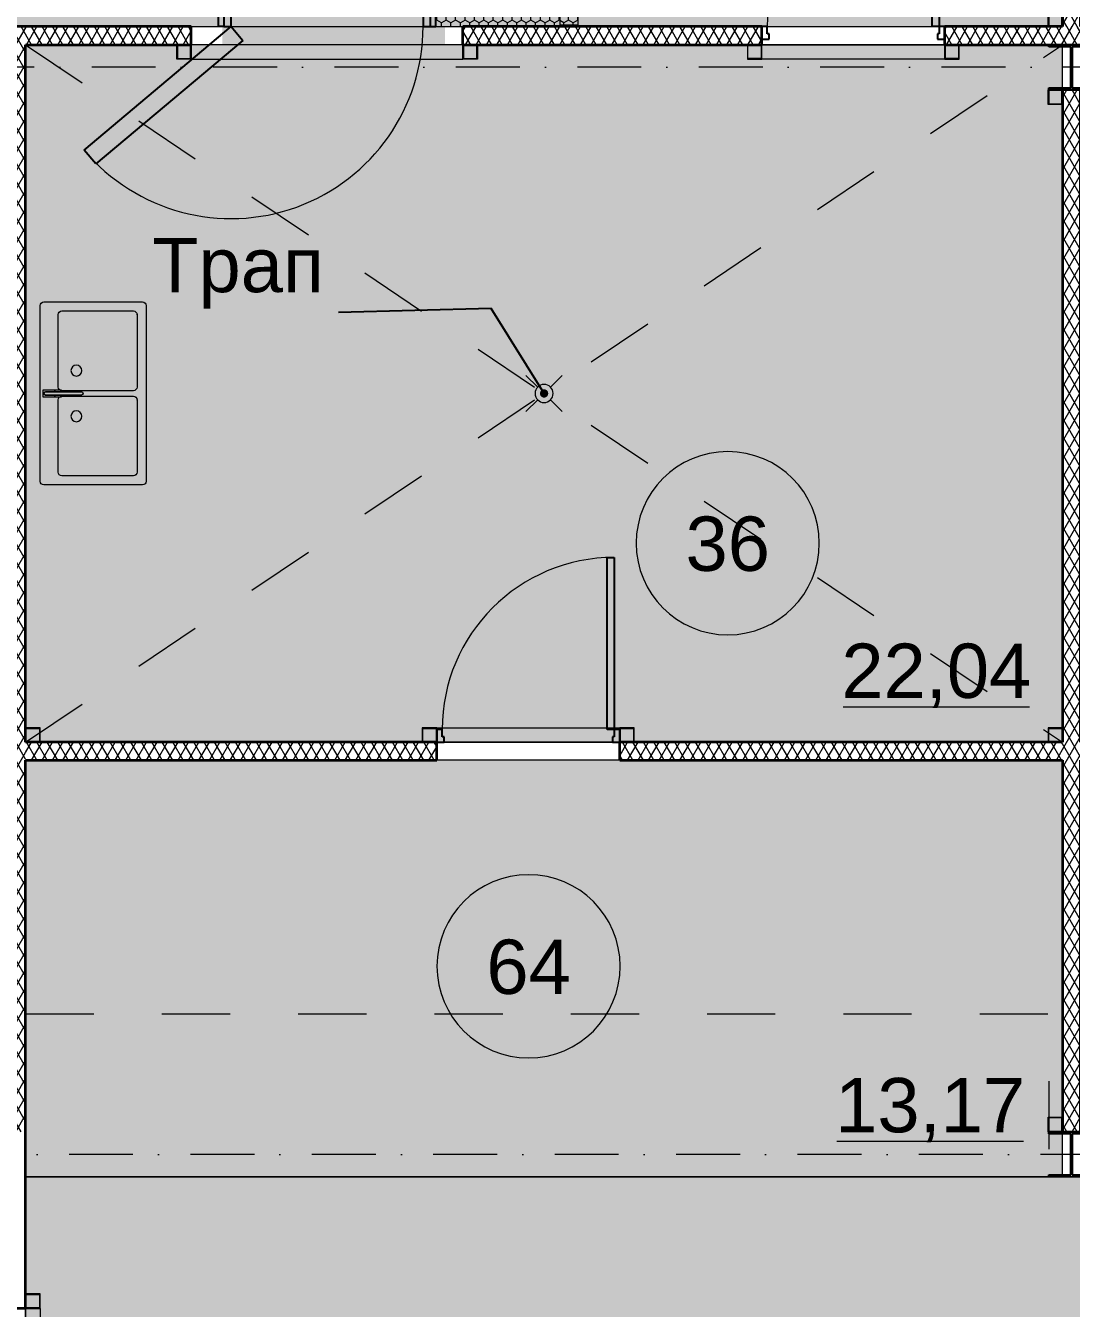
# Model space of a CAD drawing. Header units: millimetres. Extents: x -10605 to 104127, y -15987 to 52426.
# Drawn here: x 4225 to 9999, y 21150 to 28230 of the extents above; entities that cross this region are included whole.
import ezdxf
from ezdxf.enums import TextEntityAlignment as Align

# ---------------------------------------------------------------- set-up
doc = ezdxf.new("R2010")
doc.units = ezdxf.units.MM
doc.header["$MEASUREMENT"] = 0
doc.linetypes.add('Dot & Dashed', pattern=[670.277762, 352.777767, -176.388884, 0, -141.111112])
doc.linetypes.add('roto_dd', pattern=[752.592, 376.296, -376.296])
for name, color, linetype in [('Двери Archicad', 7, 'Continuous'), ('Зоны', 7, 'Continuous'), ('Морозильные камеры', 7, 'Continuous'), ('Оси', 7, 'Continuous'), ('Стены', 7, 'Continuous')]:
    doc.layers.add(name, color=color, linetype=linetype)
for name, color, linetype, lineweight in [('Двери Archicad_Ном._пера__200', 7, 'Continuous', 0), ('Двери Archicad_Ном._пера__3', 7, 'Continuous', 0), ('Двери Archicad_Ном._пера__97', 7, 'Continuous', 35), ('Двери Archicad_Ном._пера__98', 7, 'Continuous', 25), ('Зоны_Ном._пера__38', 171, 'Continuous', 20), ('Зоны_Ном._пера__91', 255, 'Continuous', 0), ('Мебель и  оборудование_Ном._пера__200', 7, 'Continuous', 0), ('Мебель и  оборудование_Ном._пера__99', 7, 'Continuous', 15), ('Металлический каркас здания_Ном._пера__98', 7, 'Continuous', 25), ('Металлический каркас здания_Ном._пера__99', 7, 'Continuous', 15), ('Оси_Ном._пера__200', 7, 'Continuous', 0), ('Паспорта Зон Archicad_Ном._пера__100', 7, 'Continuous', 9), ('Сантехника_Ном._пера__99', 7, 'Continuous', 15), ('Стены _Ном._пера__97', 7, 'Continuous', 35)]:
    doc.layers.add(name, color=color, linetype=linetype, lineweight=lineweight)
for name, color, linetype, lineweight, true_color in [('Двери Archicad_Ном._пера__6', 7, 'Continuous', 13, 0xc23fa3ff), ('Зоны_Ном._пера__2', 7, 'Continuous', 0, 0xc2747474), ('Морозильные камеры_Ном._пера__6', 7, 'Continuous', 13, 0xc23fa3ff)]:
    doc.layers.add(name, color=color, linetype=linetype, lineweight=lineweight, true_color=true_color)
doc.styles.add('РЎР“Р•РќР•Р\xa0РР\xa0_РЎРўРР›Р¬_1', font='arial.ttf')
doc.dimstyles.new('СГЕНЕРИР_СТИЛЬ__1', dxfattribs={"dimtxt": 0.18, "dimasz": 91.2, "dimexe": 0.18, "dimexo": 0.0625, "dimgap": 0.09, "dimtad": 0, "dimtih": 1, "dimtoh": 1, "dimdec": 4, "dimzin": 0, "dimdsep": 46, "dimcen": 0.09, "dimadec": 0, "dimazin": 0, "dimtfac": 1, "dimtdec": 4, "dimtmove": 0, "dimatfit": 3, "dimldrblk": 'ARROWHEAD_11', "dimfxl": 1, "dimtolj": 1, "dimtzin": 0, "dimarcsym": 0})
pattern_1 = [(90, (0, 0), (-60, 0), [])]
pattern_2 = [(60, (0, 0), (-43.30127, 25), []), (120, (0, 0), (43.30127, 25), [])]
pattern_3 = [(90, (0, 0), (-51.961524, 0), [30, -60]), (90, (-25.98, 45), (-51.961524, 0), [30, -60]), (150, (-1e-14, 30), (25.98076, 45), [30, -60]), (150, (-51.96, 30), (25.98076, 45), [30, -60]), (210, (0, 0), (-25.98076, 45), [30, -60]), (210, (-51.96, -2e-14), (-25.98076, 45), [30, -60])]

# ---------------------------------------------------------------- blocks, each defined once
blk = doc.blocks.new('Разгрузочный тамбур_08_22', base_point=(8577.8, 38769.6))
at = {"layer": 'Зоны', "linetype": 'Continuous', "lineweight": 0, "true_color": 0x3f3f3f}
for points in [[(-125, 28225), (7275, 28225), (9950, 28225), (9950, 40125), (5680, 40125), (5680, 38025), (-125, 38025)], [(5310.6, 28225), (5310.6, 28125), (6540.6, 28125), (6540.6, 28225)]]:
    blk.add_hatch(color=250, dxfattribs=at).paths.add_polyline_path(points)
at = {"layer": 'Паспорта Зон Archicad_Ном._пера__100', "color": 7, "lineweight": 9, "style": 'РЎР“Р•РќР•Р\xa0РР\xa0_РЎРўРР›Р¬_1'}
for tag, p in [('ROOM_NUMBER', (7849.1, 38611.8)), ('ROOM_AREA', (9169.9, 37457.8))]:
    blk.add_attdef(tag, text='', height=300, dxfattribs=at).set_placement(p, align=Align.MIDDLE_CENTER)
blk = doc.blocks.new('Колонна SHS ГК 27')
at = {"layer": 'Металлический каркас здания_Ном._пера__99', "linetype": 'Continuous', "lineweight": 0, "true_color": 0xffffff}
h = blk.add_hatch(dxfattribs=at)
h.set_pattern_fill('Barabбs_tйglakц_бllу', style=0, pattern_type=2)
h.set_pattern_definition(pattern_1)
h.paths.add_polyline_path([(-40, -40), (40, -40), (40, 40), (-40, 40)])
h.paths.add_polyline_path([(-36.4, -36.4), (-36.4, 36.4), (36.4, 36.4), (36.4, -36.4)], flags=0)
at = {"layer": 'Металлический каркас здания_Ном._пера__99', "color": 7, "linetype": 'Continuous', "lineweight": 15}
for p, q in [((40, 40), (-40, 40)), ((-40, 40), (-40, -40)), ((-36.4, -36.4), (-36.4, 36.4)), ((-36.4, 36.4), (36.4, 36.4)), ((36.4, 36.4), (36.4, -36.4)), ((40, -40), (40, 40)), ((-40, -40), (40, -40)), ((36.4, -36.4), (-36.4, -36.4))]:
    blk.add_line(p, q, dxfattribs=at)
blk = doc.blocks.new('Труба Квадратного Сечения ГК SHS 27_5')
at = {"layer": 'Металлический каркас здания_Ном._пера__99', "color": 7, "linetype": 'Continuous', "lineweight": 15}
for p, q in [((505, 40), (0, 40)), ((0, 40), (0, 0)), ((0, 0), (0, -40)), ((1010, 40), (505, 40)), ((1010, 0), (1010, 40)), ((1010, -40), (1010, 0)), ((0, -40), (505, -40)), ((505, -40), (1010, -40))]:
    blk.add_line(p, q, dxfattribs=at)
blk = doc.blocks.new('Труба Квадратного Сечения ГК SHS 27_4')
at = {"layer": 'Металлический каркас здания_Ном._пера__99', "color": 7, "linetype": 'Continuous', "lineweight": 15}
for p, q in [((1150, 40), (0, 40)), ((0, 40), (0, 0)), ((0, 0), (0, -40)), ((2300, 40), (1150, 40)), ((2300, 0), (2300, 40)), ((2300, -40), (2300, 0)), ((0, -40), (1150, -40)), ((1150, -40), (2300, -40))]:
    blk.add_line(p, q, dxfattribs=at)
blk = doc.blocks.new('Труба Квадратного Сечения ГК SHS 27_6')
at = {"layer": 'Металлический каркас здания_Ном._пера__99', "color": 7, "linetype": 'Continuous', "lineweight": 15}
for p, q in [((750, 40), (0, 40)), ((0, 40), (0, 0)), ((0, 0), (0, -40)), ((1500, 40), (750, 40)), ((1500, 0), (1500, 40)), ((1500, -40), (1500, 0)), ((0, -40), (750, -40)), ((750, -40), (1500, -40))]:
    blk.add_line(p, q, dxfattribs=at)
blk = doc.blocks.new('Зона подготовки товара_36_55', base_point=(6982.2, 26694.9))
at = {"layer": 'Зоны', "linetype": 'Continuous', "lineweight": 0, "true_color": 0x3f3f3f}
blk.add_hatch(color=250, dxfattribs=at).paths.add_polyline_path([(9950, 24274.5), (9950, 28125), (4225, 28125), (4225, 24274.5)])
at = {"layer": 'Паспорта Зон Archicad_Ном._пера__100', "color": 7, "linetype": 'Continuous', "lineweight": 9}
blk.add_line((8738.4, 24469.7), (9768, 24469.7), dxfattribs=at)
for start, end in [(0, 180), (180, 0)]:
    blk.add_arc((8101.5, 25373.3), 505.7, start, end, dxfattribs=at)
at = {"layer": 'Паспорта Зон Archicad_Ном._пера__100', "color": 7, "lineweight": 9, "style": 'РЎР“Р•РќР•Р\xa0РР\xa0_РЎРўРР›Р¬_1'}
for tag, p in [('ROOM_NUMBER', (8101.5, 25370.6)), ('ROOM_AREA', (9253.2, 24669.2))]:
    blk.add_attdef(tag, text='', height=300, dxfattribs=at).set_placement(p, align=Align.MIDDLE_CENTER)
blk = doc.blocks.new('Торговый зал_97_103', base_point=(18592.7, 20775.7))
at = {"layer": 'Зоны_Ном._пера__2', "linetype": 'Continuous', "lineweight": 0, "true_color": 0x1d1d1d}
blk.add_hatch(color=250, dxfattribs=at).paths.add_polyline_path([(46125, 18125), (46125, 21875), (4225, 21875), (4225, 18125)])
at = {"layer": 'Паспорта Зон Archicad_Ном._пера__100', "color": 7, "lineweight": 9, "style": 'РЎР“Р•РќР•Р\xa0РР\xa0_РЎРўРР›Р¬_1'}
for tag, p in [('ROOM_NUMBER', (18932.8, 20581)), ('ROOM_AREA', (45253.7, 18555.4))]:
    blk.add_attdef(tag, text='', height=300, dxfattribs=at).set_placement(p, align=Align.MIDDLE_CENTER)
blk = doc.blocks.new('Выставочная зона_64_111', base_point=(8271.7, 23607.4))
at = {"layer": 'Зоны_Ном._пера__38', "linetype": 'Continuous', "lineweight": 0, "true_color": 0x1f1f3f}
blk.add_hatch(color=179, dxfattribs=at).paths.add_polyline_path([(4225, 21875), (9950, 21875), (9950, 24175), (4225, 24175)])
at = {"layer": 'Паспорта Зон Archicad_Ном._пера__100', "color": 7, "linetype": 'Continuous', "lineweight": 9}
blk.add_line((8704.1, 22072.2), (9733.7, 22072.2), dxfattribs=at)
for start, end in [(0, 180), (180, 0)]:
    blk.add_arc((7001.8, 23038), 505.7, start, end, dxfattribs=at)
at = {"layer": 'Паспорта Зон Archicad_Ном._пера__100', "color": 7, "lineweight": 9, "style": 'РЎР“Р•РќР•Р\xa0РР\xa0_РЎРўРР›Р¬_1'}
for tag, p in [('ROOM_NUMBER', (7001.8, 23035.5)), ('ROOM_AREA', (9218.9, 22271.6))]:
    blk.add_attdef(tag, text='', height=300, dxfattribs=at).set_placement(p, align=Align.MIDDLE_CENTER)
blk = doc.blocks.new('Металлическая Двупольная дверь 27')
at = {"layer": 'Двери Archicad_Ном._пера__200', "color": 7, "linetype": 'Continuous', "lineweight": 0}
for p, q in [((-1100, 0), (-1150, 0)), ((-1150, 0), (-1150, -100)), ((-1100, -100), (-1100, 0)), ((1150, 0), (1100, 0)), ((1100, 0), (1100, -100)), ((1150, -100), (1150, 0)), ((-1150, -100), (-1100, -100)), ((1100, -100), (1150, -100))]:
    blk.add_line(p, q, dxfattribs=at)
at = {"layer": 'Двери Archicad_Ном._пера__3', "color": 7, "linetype": 'Continuous', "lineweight": 0}
for p, q in [((-1100, 1100), (-1100, 1020)), ((-1060, 1100), (-1100, 1100)), ((-1060, 1020), (-1060, 1100)), ((1060, 1020), (1060, 1100)), ((1060, 1100), (1100, 1100)), ((1100, 1100), (1100, 1020)), ((-1100, 1020), (-1060, 1020)), ((-1080, 1020), (-1080, 80)), ((1100, 1020), (1060, 1020)), ((1080, 1020), (1080, 80)), ((-1060, 80), (-1100, 80)), ((-1100, 80), (-1100, 0)), ((-1060, 0), (-1060, 80)), ((1060, 0), (1060, 80)), ((1060, 80), (1100, 80)), ((1100, 80), (1100, 0)), ((-1100, 0), (-1060, 0)), ((1100, 0), (1060, 0))]:
    blk.add_line(p, q, dxfattribs=at)
at = {"layer": 'Двери Archicad_Ном._пера__3', "color": 7, "linetype": 'Continuous', "lineweight": 0, "flags": 128}
for points in [[(-1100, 1020), (-1100, 80), (-1080, 80), (-1080, 1020)], [(-1080, 1020), (-1080, 80), (-1060, 80), (-1060, 1020)], [(1080, 1020), (1080, 80), (1060, 80), (1060, 1020)], [(1100, 1020), (1100, 80), (1080, 80), (1080, 1020)]]:
    blk.add_lwpolyline(points, close=True, dxfattribs=at)
at = {"layer": 'Двери Archicad_Ном._пера__3', "color": 7, "linetype": 'Continuous', "lineweight": 0}
for centre, start, end in [((-1100, 0), 0, 90), ((1100, 0), 90, 180)]:
    blk.add_arc(centre, 1100, start, end, dxfattribs=at)
at = {"layer": 'Двери Archicad_Ном._пера__97', "color": 7, "linetype": 'Continuous', "lineweight": 35}
for p, q in [((-1150, -100), (-1150, 0)), ((-1150, -100), (-1150, 0)), ((1150, -100), (1150, 0)), ((1150, -100), (1150, 0))]:
    blk.add_line(p, q, dxfattribs=at)
blk = doc.blocks.new('Стена_17', base_point=(4125, 28125))
at = {"layer": 'Стены', "linetype": 'Continuous', "lineweight": 0, "true_color": 0x000000}
h = blk.add_hatch(dxfattribs=at)
h.set_pattern_fill('Batt_Insulation__3_', color=18, style=0, pattern_type=2)
h.set_pattern_definition(pattern_2)
h.paths.add_polyline_path([(4225, 22125), (4225, 28125), (4125, 28125), (4125, 22125)])
at = {"layer": 'Стены _Ном._пера__97', "color": 7, "linetype": 'Continuous', "lineweight": 35}
blk.add_line((4225, 21150), (4125, 21150), dxfattribs=at)
at = {"layer": 'Стены _Ном._пера__97', "color": 7, "linetype": 'Continuous', "lineweight": 35, "flags": 128}
for points in [[(4225, 24275), (4225, 28125)], [(4225, 21150), (4225, 24175)]]:
    blk.add_lwpolyline(points, dxfattribs=at)
at = {"layer": 'Двери Archicad', "color": 7, "linetype": 'Continuous', "lineweight": 50, "zscale": 1000, "rotation": 89.9999999999999}
blk.add_blockref('Металлическая Двупольная дверь 27', (4125, 20000), dxfattribs=at)
blk = doc.blocks.new('Однопольная Дверь 27_2')
at = {"layer": 'Двери Archicad_Ном._пера__3', "color": 7, "linetype": 'Continuous', "lineweight": 0}
blk.add_arc((475, 0), 950, 90, 180, dxfattribs=at)
at = {"layer": 'Двери Archicad_Ном._пера__97', "color": 7, "linetype": 'Continuous', "lineweight": 35}
for p, q in [((-505, -170), (-505, -70)), ((505, -170), (505, -70))]:
    blk.add_line(p, q, dxfattribs=at)
at = {"layer": 'Двери Archicad_Ном._пера__98', "color": 7, "linetype": 'Continuous', "lineweight": 25}
for p, q in [((435, 0), (435, 950)), ((435, 950), (475, 950)), ((475, 950), (475, 0)), ((-475, 0), (-505, 0)), ((-505, 0), (-505, -70)), ((-475, -40), (-475, 0)), ((475, 0), (435, 0)), ((505, 0), (475, 0)), ((475, 0), (475, -40)), ((505, -70), (505, 0)), ((-505, -70), (-465, -70)), ((-465, -40), (-475, -40)), ((-465, -70), (-465, -40)), ((475, -40), (465, -40)), ((465, -40), (465, -70)), ((465, -70), (505, -70))]:
    blk.add_line(p, q, dxfattribs=at)
blk = doc.blocks.new('Стена_82', base_point=(4125, 24225))
at = {"layer": 'Стены', "linetype": 'Continuous', "lineweight": 0, "true_color": 0x000000}
h = blk.add_hatch(dxfattribs=at)
h.set_pattern_fill('Batt_Insulation__3_', color=18, style=0, pattern_type=2)
h.set_pattern_definition(pattern_2)
h.paths.add_polyline_path([(6495, 24275), (4225, 24275), (4225, 24175), (6495, 24175)])
h = blk.add_hatch(dxfattribs=at)
h.set_pattern_fill('Batt_Insulation__3_', color=18, style=0, pattern_type=2)
h.set_pattern_definition(pattern_2)
h.paths.add_polyline_path([(9950, 24275), (7505, 24275), (7505, 24175), (9950, 24175)])
at = {"layer": 'Стены _Ном._пера__97', "color": 7, "linetype": 'Continuous', "lineweight": 35}
for p, q in [((6495, 24175), (6495, 24275)), ((7505, 24175), (7505, 24275))]:
    blk.add_line(p, q, dxfattribs=at)
at = {"layer": 'Стены _Ном._пера__97', "color": 7, "linetype": 'Continuous', "lineweight": 35, "flags": 128}
for points in [[(6495, 24275), (4225, 24275)], [(9950, 24275), (7505, 24275)], [(4225, 24175), (6495, 24175)], [(7505, 24175), (9950, 24175)]]:
    blk.add_lwpolyline(points, dxfattribs=at)
at = {"layer": 'Двери Archicad', "color": 7, "linetype": 'Continuous', "lineweight": 50, "zscale": 1000}
blk.add_blockref('Однопольная Дверь 27_2', (7000, 24345), dxfattribs=at)
blk = doc.blocks.new('Однопольная Дверь 27_3')
at = {"layer": 'Двери Archicad_Ном._пера__3', "color": 7, "linetype": 'Continuous', "lineweight": 0}
blk.add_arc((475, 0), 950, 90, 180, dxfattribs=at)
at = {"layer": 'Двери Archicad_Ном._пера__97', "color": 7, "linetype": 'Continuous', "lineweight": 35}
for p, q in [((-505, -70), (-505, 0)), ((-505, -70), (-505, 0)), ((505, -70), (505, 0)), ((505, -70), (505, 0)), ((-505, -100), (-505, -70)), ((505, -100), (505, -70))]:
    blk.add_line(p, q, dxfattribs=at)
at = {"layer": 'Двери Archicad_Ном._пера__98', "color": 7, "linetype": 'Continuous', "lineweight": 25}
for p, q in [((435, 0), (435, 950)), ((435, 950), (475, 950)), ((475, 950), (475, 0)), ((-475, 0), (-505, 0)), ((-505, 0), (-505, -70)), ((-475, -40), (-475, 0)), ((475, 0), (435, 0)), ((505, 0), (475, 0)), ((475, 0), (475, -40)), ((505, -70), (505, 0)), ((-505, -70), (-465, -70)), ((-465, -40), (-475, -40)), ((-465, -70), (-465, -40)), ((475, -40), (465, -40)), ((465, -40), (465, -70)), ((465, -70), (505, -70))]:
    blk.add_line(p, q, dxfattribs=at)
blk = doc.blocks.new('Простой Проем Двери')
at = {"layer": 'Двери Archicad_Ном._пера__97', "color": 7, "linetype": 'Continuous', "lineweight": 35}
for p, q in [((-750, 0), (-750, -100)), ((750, 0), (750, -100))]:
    blk.add_line(p, q, dxfattribs=at)
blk = doc.blocks.new('Стена_83', base_point=(-125, 28125))
at = {"layer": 'Стены', "linetype": 'Continuous', "lineweight": 0, "true_color": 0x000000}
h = blk.add_hatch(dxfattribs=at)
h.set_pattern_fill('Batt_Insulation__3_', color=18, style=0, pattern_type=2)
h.set_pattern_definition(pattern_2)
h.paths.add_polyline_path([(-125, 28125), (5139.6, 28125), (5139.6, 28225), (-125, 28225)])
h = blk.add_hatch(dxfattribs=at)
h.set_pattern_fill('Batt_Insulation__3_', color=18, style=0, pattern_type=2)
h.set_pattern_definition(pattern_2)
h.paths.add_polyline_path([(6639.6, 28125), (8289.8, 28125), (8289.8, 28225), (6639.6, 28225)])
h = blk.add_hatch(dxfattribs=at)
h.set_pattern_fill('Batt_Insulation__3_', color=18, style=0, pattern_type=2)
h.set_pattern_definition(pattern_2)
h.paths.add_polyline_path([(9299.8, 28125), (11629.5, 28125), (11629.5, 28225), (9299.8, 28225)])
at = {"layer": 'Стены _Ном._пера__97', "color": 7, "linetype": 'Continuous', "lineweight": 35}
for p, q in [((5139.6, 28125), (5139.6, 28225)), ((6639.6, 28125), (6639.6, 28225)), ((8289.8, 28155), (8289.8, 28225)), ((9299.8, 28155), (9299.8, 28225)), ((8289.8, 28125), (8289.8, 28155)), ((9299.8, 28125), (9299.8, 28155))]:
    blk.add_line(p, q, dxfattribs=at)
at = {"layer": 'Стены _Ном._пера__97', "color": 7, "linetype": 'Continuous', "lineweight": 35, "flags": 128}
for points in [[(5139.6, 28225), (-125, 28225)], [(8289.8, 28225), (6639.6, 28225)], [(9950, 28225), (9299.8, 28225)], [(4225, 28125), (5139.6, 28125)], [(6639.6, 28125), (8289.8, 28125)], [(9299.8, 28125), (11629.5, 28125)]]:
    blk.add_lwpolyline(points, dxfattribs=at)
at = {"layer": 'Двери Archicad', "color": 7, "linetype": 'Continuous', "lineweight": 50, "zscale": 1000}
blk.add_blockref('Однопольная Дверь 27_3', (8794.8, 28225), dxfattribs=at)
at = {"layer": 'Двери Archicad', "color": 7, "linetype": 'Continuous', "lineweight": 50, "zscale": 1000, "rotation": 180}
blk.add_blockref('Простой Проем Двери', (5889.6, 28125), dxfattribs=at)
blk = doc.blocks.new('Наружная Раздвижная Дверь 27')
at = {"layer": 'Двери Archicad_Ном._пера__3', "color": 7, "linetype": 'Continuous', "lineweight": 0}
for p, q in [((700, 105), (2100, 105)), ((700, 5), (700, 105)), ((2100, 105), (2100, 5)), ((2100, 5), (700, 5))]:
    blk.add_line(p, q, dxfattribs=at)
at = {"layer": 'Двери Archicad_Ном._пера__6', "color": 161, "linetype": 'Continuous', "lineweight": 13, "true_color": 0x3fa3ff}
for p, q in [((-700, 0), (-700, -100)), ((700, 0), (700, -100))]:
    blk.add_line(p, q, dxfattribs=at)
blk = doc.blocks.new('Стена_261', base_point=(7275, 33825.1))
at = {"layer": 'Морозильные камеры', "linetype": 'Continuous', "lineweight": 0, "true_color": 0x000000}
h = blk.add_hatch(dxfattribs=at)
h.set_pattern_fill('Styrofoam_SM_Insulation__3_', color=18, style=0, pattern_type=2)
h.set_pattern_definition(pattern_3)
h.paths.add_polyline_path([(7175, 33725.1), (7175, 31775), (7275, 31775), (7275, 33725.1)])
h = blk.add_hatch(dxfattribs=at)
h.set_pattern_fill('Styrofoam_SM_Insulation__3_', color=18, style=0, pattern_type=2)
h.set_pattern_definition(pattern_3)
h.paths.add_polyline_path([(7175, 28235), (7275, 28235), (7275, 30375), (7175, 30375)])
h = blk.add_hatch(dxfattribs=at)
h.set_pattern_fill('Styrofoam_SM_Insulation__3_', color=18, style=0, pattern_type=2)
h.set_pattern_definition(pattern_3)
h.paths.add_polyline_path([(7175, 28225), (7275, 28225), (7275, 28235), (7175, 28235)])
at = {"layer": 'Морозильные камеры_Ном._пера__6', "color": 161, "linetype": 'Continuous', "lineweight": 13, "true_color": 0x3fa3ff}
for p, q in [((7275, 31775), (7175, 31775)), ((7275, 30375), (7175, 30375))]:
    blk.add_line(p, q, dxfattribs=at)
at = {"layer": 'Морозильные камеры_Ном._пера__6', "color": 161, "linetype": 'Continuous', "lineweight": 13, "true_color": 0x3fa3ff, "flags": 128}
for points in [[(7175, 33725.1), (7175, 31775)], [(7275, 31775), (7275, 33725.1)], [(7175, 30375), (7175, 28235)], [(7275, 28235), (7275, 30375)], [(7175, 28235), (7275, 28235)]]:
    blk.add_lwpolyline(points, dxfattribs=at)
at = {"layer": 'Двери Archicad', "color": 7, "linetype": 'Continuous', "lineweight": 50, "zscale": 1000, "rotation": 270}
blk.add_blockref('Наружная Раздвижная Дверь 27', (7275, 31075), dxfattribs=at)
blk = doc.blocks.new('Однопольная Дверь 27_4')
at = {"layer": 'Двери Archicad_Ном._пера__3', "color": 7, "linetype": 'Continuous', "lineweight": 0}
blk.add_arc((530, 0), 1060, 40, 180, dxfattribs=at)
at = {"layer": 'Двери Archicad_Ном._пера__6', "color": 161, "linetype": 'Continuous', "lineweight": 13, "true_color": 0x3fa3ff}
for p, q in [((-600, 0), (-600, -100)), ((-600, 0), (-600, -100)), ((600, 0), (600, -100)), ((600, 0), (600, -100))]:
    blk.add_line(p, q, dxfattribs=at)
at = {"layer": 'Двери Archicad_Ном._пера__98', "color": 7, "linetype": 'Continuous', "lineweight": 25}
for p, q in [((465.7, 76.6), (1277.7, 758)), ((1277.7, 758), (1342, 681.4)), ((1342, 681.4), (530, 0)), ((530, 0), (465.7, 76.6)), ((-570, 0), (-600, 0)), ((-600, 0), (-600, -100)), ((-530, 0), (-570, 0)), ((-570, 0), (-570, -100)), ((-530, -100), (-530, 0)), ((570, 0), (530, 0)), ((530, 0), (530, -100)), ((570, 0), (600, 0)), ((570, -100), (570, 0)), ((600, 0), (600, -100)), ((-570, -100), (-600, -100)), ((-570, -100), (-530, -100)), ((530, -100), (570, -100)), ((570, -100), (600, -100))]:
    blk.add_line(p, q, dxfattribs=at)
blk = doc.blocks.new('Стена_282', base_point=(7275, 28225))
at = {"layer": 'Морозильные камеры', "linetype": 'Continuous', "lineweight": 0, "true_color": 0x000000}
h = blk.add_hatch(dxfattribs=at)
h.set_pattern_fill('Styrofoam_SM_Insulation__3_', color=18, style=0, pattern_type=2)
h.set_pattern_definition(pattern_3)
h.paths.add_polyline_path([(-125, 28325), (-125, 28225), (5289.6, 28225), (5289.6, 28325)])
h = blk.add_hatch(dxfattribs=at)
h.set_pattern_fill('Styrofoam_SM_Insulation__3_', color=18, style=0, pattern_type=2)
h.set_pattern_definition(pattern_3)
h.paths.add_polyline_path([(6489.6, 28325), (6489.6, 28225), (7275, 28225), (7275, 28325)])
at = {"layer": 'Морозильные камеры_Ном._пера__6', "color": 161, "linetype": 'Continuous', "lineweight": 13, "true_color": 0x3fa3ff}
for p, q in [((5289.6, 28225), (5289.6, 28325)), ((6489.6, 28225), (6489.6, 28325))]:
    blk.add_line(p, q, dxfattribs=at)
at = {"layer": 'Морозильные камеры_Ном._пера__6', "color": 161, "linetype": 'Continuous', "lineweight": 13, "true_color": 0x3fa3ff, "flags": 128}
for points in [[(5289.6, 28325), (-125, 28325)], [(-125, 28325), (-125, 28225)], [(7275, 28325), (6489.6, 28325)], [(7275, 28225), (7275, 28325)], [(-125, 28225), (5289.6, 28225)], [(6489.6, 28225), (7275, 28225)]]:
    blk.add_lwpolyline(points, dxfattribs=at)
at = {"layer": 'Двери Archicad', "color": 7, "linetype": 'Continuous', "lineweight": 50, "zscale": 1000, "rotation": 180}
blk.add_blockref('Однопольная Дверь 27_4', (5889.6, 28225), dxfattribs=at)
blk = doc.blocks.new('Стена_366', base_point=(10000, 33875))
at = {"layer": 'Стены', "linetype": 'Continuous', "lineweight": 0, "true_color": 0x000000}
h = blk.add_hatch(dxfattribs=at)
h.set_pattern_fill('Batt_Insulation__3_', color=18, style=0, pattern_type=2)
h.set_pattern_definition(pattern_2)
h.paths.add_polyline_path([(9950, 33875), (9950, 28225), (10050, 28225), (10050, 33875)])
at = {"layer": 'Стены _Ном._пера__97', "color": 7, "linetype": 'Continuous', "lineweight": 35, "flags": 128}
for points in [[(9950, 33875), (9950, 28225)], [(10050, 33875), (9950, 33875)], [(10050, 28225), (10050, 33875)]]:
    blk.add_lwpolyline(points, dxfattribs=at)
blk = doc.blocks.new('Стена_385', base_point=(10000, 27875))
at = {"layer": 'Стены', "linetype": 'Continuous', "lineweight": 0, "true_color": 0x000000}
h = blk.add_hatch(dxfattribs=at)
h.set_pattern_fill('Batt_Insulation__3_', color=18, style=0, pattern_type=2)
h.set_pattern_definition(pattern_2)
h.paths.add_polyline_path([(9950, 27875), (9950, 22125), (10050, 22125), (10050, 27875)])
at = {"layer": 'Стены _Ном._пера__97', "color": 7, "linetype": 'Continuous', "lineweight": 35, "flags": 128}
for points in [[(9950, 27875), (9950, 24275)], [(10050, 27875), (9950, 27875)], [(10050, 24275), (10050, 27875)], [(9950, 24175), (9950, 22125)], [(10050, 22125), (10050, 24175)], [(9950, 22125), (10050, 22125)]]:
    blk.add_lwpolyline(points, dxfattribs=at)
blk = doc.blocks.new('Колонна Универсальная 27')
at = {"layer": 'Металлический каркас здания_Ном._пера__98', "linetype": 'Continuous', "lineweight": 0, "true_color": 0xffffff}
h = blk.add_hatch(dxfattribs=at)
h.set_pattern_fill('Barabбs_tйglakц_бllу', style=0, pattern_type=2)
h.set_pattern_definition(pattern_1)
h.paths.add_polyline_path([(-125, -125), (125, -125), (125, -113), (4, -113), (4, 113), (125, 113), (125, 125), (-125, 125), (-125, 113), (-4, 113), (-4, -113), (-125, -113)])
at = {"layer": 'Металлический каркас здания_Ном._пера__98', "color": 7, "linetype": 'Continuous', "lineweight": 25}
for p, q in [((125, 125), (-125, 125)), ((-125, 125), (-125, 113)), ((-125, 113), (-4, 113)), ((-4, 113), (-4, -113)), ((4, -113), (4, 113)), ((4, 113), (125, 113)), ((125, 113), (125, 125)), ((-4, -113), (-125, -113)), ((-125, -113), (-125, -125)), ((-125, -125), (125, -125)), ((125, -113), (4, -113)), ((125, -125), (125, -113))]:
    blk.add_line(p, q, dxfattribs=at)
blk = doc.blocks.new('Стандартный Маркер Сетки')
at = {"layer": 'Оси_Ном._пера__200', "color": 7, "linetype": 'Dot & Dashed', "lineweight": 0}
blk.add_line((0, 0), (107805.4, 0), dxfattribs=at)
at = {"layer": 'Оси_Ном._пера__200', "color": 7, "lineweight": 0, "style": 'РЎР“Р•РќР•Р\xa0РР\xa0_РЎРўРР›Р¬_1'}
blk.add_attdef('AC_MarkerText_1', text='', height=300, dxfattribs=at).set_placement((108205.4, 150), align=Align.TOP_CENTER)
blk = doc.blocks.new('Стандартный Маркер Сетки_3')
at = {"layer": 'Оси_Ном._пера__200', "color": 7, "linetype": 'Dot & Dashed', "lineweight": 0}
blk.add_line((0, 0), (107930.4, 0), dxfattribs=at)
at = {"layer": 'Оси_Ном._пера__200', "color": 7, "lineweight": 0, "style": 'РЎР“Р•РќР•Р\xa0РР\xa0_РЎРўРР›Р¬_1'}
blk.add_attdef('AC_MarkerText_1', text='', height=300, dxfattribs=at).set_placement((108330.4, 150), align=Align.TOP_CENTER)
blk = doc.blocks.new('Мойка Обычная 27')
at = {"layer": 'Сантехника_Ном._пера__99', "color": 7, "linetype": 'Continuous', "lineweight": 15}
for p, q in [((50, 465), (50, 70)), ((470, 485), (70, 485)), ((490, 70), (490, 465)), ((520, 465), (520, 70)), ((940, 485), (540, 485)), ((960, 70), (960, 465)), ((70, 50), (470, 50)), ((540, 50), (940, 50))]:
    blk.add_line(p, q, dxfattribs=at)
at = {"layer": 'Сантехника_Ном._пера__99', "color": 7, "linetype": 'Continuous', "lineweight": 15, "flags": 128}
for points in [[(20, 0), (990, 0, 0.414214), (1010, 20), (1010, 565, 0.414214), (990, 585), (20, 585, 0.414214), (0, 565), (0, 20, 0.414214)], [(485, 504), (496, 504), (496, 555, -1), (514, 555), (514, 504), (525, 504), (525, 569), (485, 569)], [(496, 357.1, 1), (514, 357.2), (514, 555, 1), (496, 555)]]:
    blk.add_lwpolyline(points, format="xyb", close=True, dxfattribs=at)
for points in [[(485.3, 468), (496, 468), (496, 503), (485.3, 503)], [(524.7, 468), (524.7, 503), (514, 503), (514, 468)]]:
    blk.add_lwpolyline(points, close=True, dxfattribs=at)
at = {"layer": 'Сантехника_Ном._пера__99', "color": 7, "linetype": 'Continuous', "lineweight": 15}
for centre in [(378.8, 385), (631.2, 385)]:
    blk.add_circle(centre, 30, dxfattribs=at)
for centre, start, end in [((70, 465), 90, 180), ((470, 465), 0, 90), ((540, 465), 90, 180), ((940, 465), 0, 90), ((70, 70), 180, 270), ((470, 70), 270, 0), ((540, 70), 180, 270), ((940, 70), 270, 0)]:
    blk.add_arc(centre, 20, start, end, dxfattribs=at)
for p in [(70, 50), (540, 50)]:
    blk.add_point(p, dxfattribs=at)
blk = doc.blocks.new('Символ Трапа в Полу 27')
at = {"layer": 'Мебель и  оборудование_Ном._пера__99', "color": 7, "linetype": 'Continuous', "lineweight": 15}
for p, q in [((64.6, 135.4), (0, 200)), ((135.4, 135.4), (200, 200)), ((64.6, 64.6), (0, 0)), ((135.4, 64.6), (200, 0))]:
    blk.add_line(p, q, dxfattribs=at)
at = {"layer": 'Мебель и  оборудование_Ном._пера__99', "color": 7, "linetype": 'Continuous', "lineweight": 15, "flags": 128}
blk.add_lwpolyline([(150, 100, 1), (50, 100, 1)], format="xyb", close=True, dxfattribs=at)
blk = doc.blocks.new('ARROWHEAD_11')
at = {"color": 0, "linetype": 'Continuous', "lineweight": 0}
blk.add_line((0, 0), (-1, 0), dxfattribs=at)
at = {"color": 0, "linetype": 'Continuous', "lineweight": 0, "const_width": 0.25, "flags": 128}
blk.add_lwpolyline([(-0.125, 0, 1), (0.125, 0, 1)], format="xyb", close=True, dxfattribs=at)

msp = doc.modelspace()

# ---------------------------------------------------------------- linework, layer by layer
at = {"layer": 'Зоны_Ном._пера__2', "color": 8, "linetype": 'Continuous', "lineweight": 0, "true_color": 0x747474, "flags": 128}
msp.add_lwpolyline([(46125, 18125), (46125, 21875.00005), (4225, 21875.00005), (4225, 18125)], close=True, dxfattribs=at)
at = {"layer": 'Зоны_Ном._пера__38', "color": 171, "linetype": 'Continuous', "lineweight": 20, "flags": 128}
msp.add_lwpolyline([(4225, 21875.00005), (9950, 21875.00005), (9950, 24175.00005), (4225, 24175.00005)], close=True, dxfattribs=at)
at = {"layer": 'Зоны_Ном._пера__91', "color": 255, "linetype": 'Continuous', "lineweight": 0, "flags": 128}
for points in [[(-125, 28224.99986), (7275.00004, 28225.00004), (9950.00018, 28225.00004), (9950.00018, 40125.00012), (5680, 40125.00012), (5680, 38024.99997), (-125, 38024.99997)], [(9950, 24274.50005), (9950, 28125.00005), (4225, 28125.00005), (4225, 24274.50005)]]:
    msp.add_lwpolyline(points, close=True, dxfattribs=at)
at = {"layer": 'Мебель и  оборудование_Ном._пера__200', "color": 7, "linetype": 'roto_dd', "lineweight": 0, "flags": 128}
for points in [[(4225, 28125.00005), (9950, 24274.50005)], [(4225, 24274.50005), (9950, 28125.00005)]]:
    msp.add_lwpolyline(points, dxfattribs=at)
msp.add_lwpolyline([(4225, 22775.00005), (9875, 22775.00005), (9875, 21875.00005), (4225, 21875.00005)], close=True, dxfattribs=at)

# ---------------------------------------------------------------- block references
at = {"layer": 'Зоны', "color": 7, "linetype": 'Continuous', "lineweight": 9}
for name, p in [('Разгрузочный тамбур_08_22', (8577.84677, 38769.61505)), ('Торговый зал_97_103', (18592.67673, 20775.72296))]:
    msp.add_blockref(name, p, dxfattribs=at)
for name, p, values in [('Зона подготовки товара_36_55', (6982.24307, 26694.89975), {'ROOM_NUMBER': '36', 'ROOM_AREA': '22,04'}), ('Выставочная зона_64_111', (8271.7431, 23607.41785), {'ROOM_NUMBER': '64', 'ROOM_AREA': '13,17'})]:
    msp.add_blockref(name, p, dxfattribs=at).add_auto_attribs(values)
at = {"layer": 'Мебель и  оборудование_Ном._пера__99', "color": 7, "linetype": 'Continuous', "lineweight": 15, "zscale": 1000, "rotation": 90}
msp.add_blockref('Символ Трапа в Полу 27', (7187.5, 26099.75005), dxfattribs=at)
at = {"layer": 'Металлический каркас здания_Ном._пера__98', "color": 7, "linetype": 'Continuous', "lineweight": 25, "xscale": -1, "zscale": 1000}
for p in [(10000, 28000.00005), (10000, 22000.00005)]:
    msp.add_blockref('Колонна Универсальная 27', p, dxfattribs=at)
at = {"layer": 'Металлический каркас здания_Ном._пера__99', "color": 7, "linetype": 'Continuous', "lineweight": 15, "xscale": -1, "zscale": 1000}
for name, p in [('Колонна SHS ГК 27', (9910, 28265.00005)), ('Труба Квадратного Сечения ГК SHS 27_5', (9299.75765, 28085.00005)), ('Колонна SHS ГК 27', (9910, 27835.00005)), ('Труба Квадратного Сечения ГК SHS 27_5', (7505, 24315.00005)), ('Колонна SHS ГК 27', (9910, 22165.00005))]:
    msp.add_blockref(name, p, dxfattribs=at)
for name, p, rotation in [('Колонна SHS ГК 27', (5099.60218, 28085.00005), 180), ('Колонна SHS ГК 27', (6679.60218, 28085.00005), 180), ('Труба Квадратного Сечения ГК SHS 27_4', (4265, 18850.00002), 270)]:
    msp.add_blockref(name, p, dxfattribs=dict(at, rotation=rotation))
at = {"layer": 'Металлический каркас здания_Ном._пера__99', "color": 7, "linetype": 'Continuous', "lineweight": 15, "zscale": 1000}
for name, p, rotation in [('Труба Квадратного Сечения ГК SHS 27_6', (6639.60218, 28085.00005), 180), ('Колонна SHS ГК 27', (4265, 21190.00002), 90)]:
    msp.add_blockref(name, p, dxfattribs=dict(at, rotation=rotation))
for p in [(8249.75765, 28085.00005), (9339.75765, 28085.00005), (4265, 24314.50005), (6455, 24315.00005), (7545, 24315.00005), (9910, 24314.50005)]:
    msp.add_blockref('Колонна SHS ГК 27', p, dxfattribs=at)
at = {"layer": 'Морозильные камеры', "color": 161, "lineweight": 13, "true_color": 0x3fa3ff}
for name, p in [('Стена_261', (7275, 33825.0506)), ('Стена_282', (7275, 28225.00012))]:
    msp.add_blockref(name, p, dxfattribs=at)
at = {"layer": 'Оси', "color": 8, "linetype": 'Continuous', "lineweight": 0, "true_color": 0x747474, "xscale": -1, "zscale": 1000}
for name, p in [('Стандартный Маркер Сетки_3', (98125, 28000.00005)), ('Стандартный Маркер Сетки', (98000.00007, 22000.00005))]:
    msp.add_blockref(name, p, dxfattribs=at)
at = {"layer": 'Сантехника_Ном._пера__99', "color": 7, "linetype": 'Continuous', "lineweight": 15, "xscale": -1, "zscale": 1000, "rotation": 90}
msp.add_blockref('Мойка Обычная 27', (4890, 26705.00012), dxfattribs=at)
at = {"layer": 'Стены', "color": 7, "lineweight": 35}
for name, p in [('Стена_366', (10000, 33874.99222)), ('Стена_83', (-125, 28125.00005)), ('Стена_17', (4125, 28125.00005)), ('Стена_385', (10000, 27875.00005)), ('Стена_82', (4125, 24225.00005))]:
    msp.add_blockref(name, p, dxfattribs=at)

# ---------------------------------------------------------------- texts
at = {"layer": 'Мебель и  оборудование_Ном._пера__200', "color": 7, "linetype": 'Continuous', "lineweight": 0, "insert": (4923.48335, 26668.35049), "char_height": 300, "attachment_point": 7, "style": 'РЎР“Р•РќР•Р\xa0РР\xa0_РЎРўРР›Р¬_1'}
msp.add_mtext('\\A1;{\\pql;\\fArial|b0|i0|c204|p0;\\W1.000000;Трап}', dxfattribs=at)

# ---------------------------------------------------------------- leaders
at = {"layer": 'Мебель и  оборудование_Ном._пера__200', "color": 7, "linetype": 'Continuous', "lineweight": 0, "annotation_type": 0, "has_hookline": 1, "hookline_direction": 1, "text_width": 910.8}
msp.add_leader([(7087.5, 26199.75005), (6795.44528, 26668.35049), (5952.12235, 26647.25632)], dimstyle='СГЕНЕРИР_СТИЛЬ__1', dxfattribs=at)

doc.saveas('drawing.dxf')
